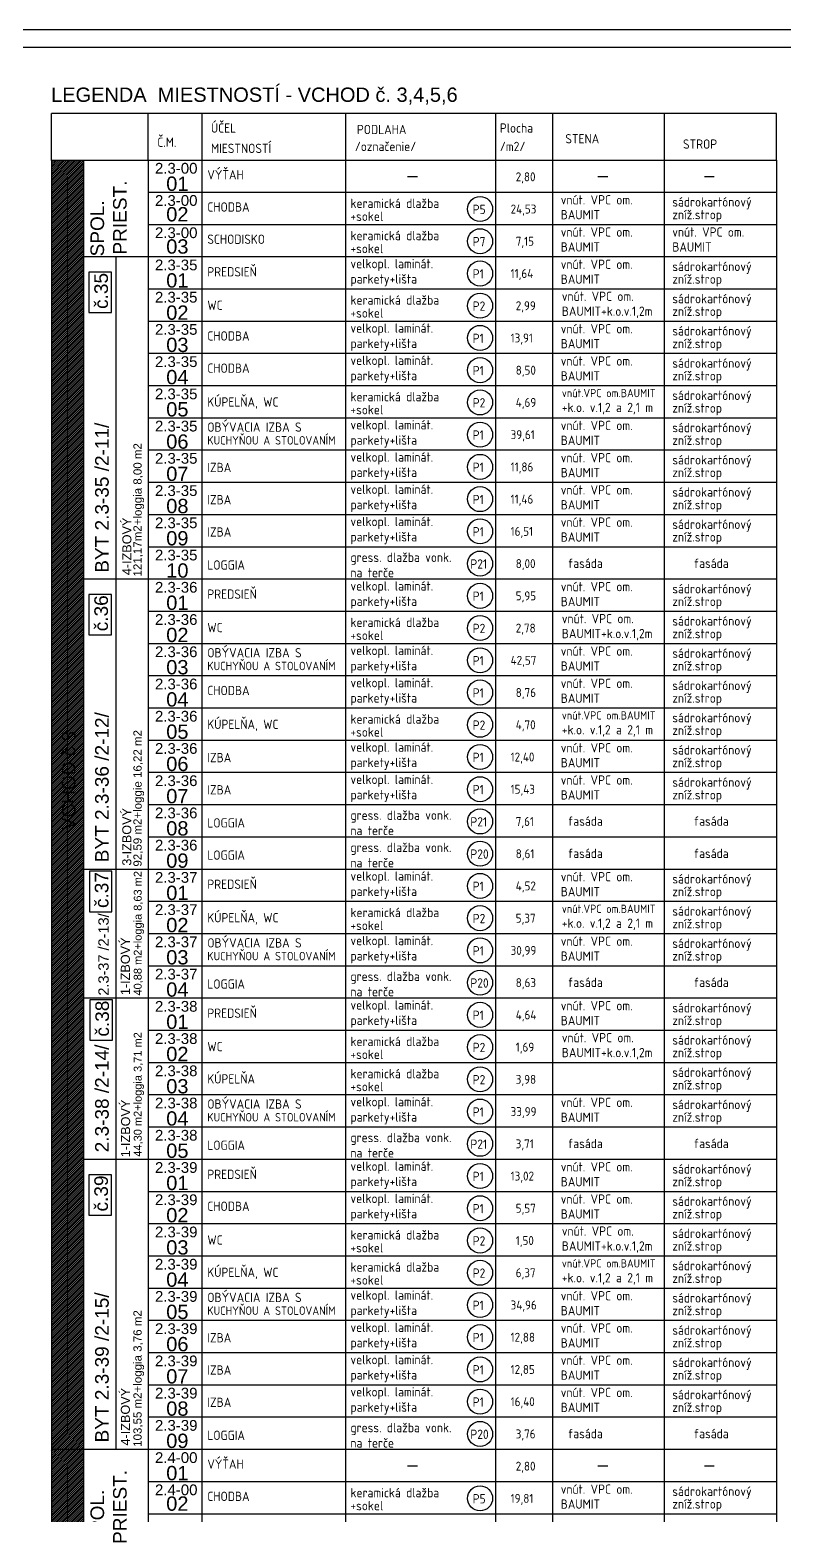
# Model space of a CAD drawing. Extents: x 4511820 to 5180432, y -1526536 to -944957.
# Drawn here: x 5159278 to 5169823, y -1216033 to -1195294 of the extents above; entities that cross this region are included whole.
import ezdxf

# ---------------------------------------------------------------- set-up
doc = ezdxf.new("R2010")
doc.units = 0
doc.header["$MEASUREMENT"] = 0
for name, color, linetype in [('MÚRY', 1, 'CONTINUOUS'), ('TENKÁ', 7, 'CONTINUOUS'), ('ŠRAFY', 82, 'CONTINUOUS')]:
    doc.layers.add(name, color=color, linetype=linetype)
doc.styles.add('ARIAL', font='arial.ttf')
doc.styles.add('Style-Arial', font='arial.ttf')
doc.styles.add('STYLE1', font='isocp.shx')
pattern_1 = [(45, (150, -3248.914), (-13.25825215, 13.25825215), [])]

msp = doc.modelspace()

# ---------------------------------------------------------------- hatches: boundary and pattern name
at = {"layer": 'ŠRAFY'}
h = msp.add_hatch(dxfattribs=at)
h.set_pattern_fill('ANSI31', color=41, scale=150)
h.set_pattern_definition(pattern_1)
h.paths.add_polyline_path([(5160032, -1197115.674), (5159582, -1197115.674), (5159582, -1215115.674), (5160032, -1215115.674)])
h.paths.add_polyline_path([(5159676.769, -1206516.228), (5159676.769, -1205048.07), (5159968.509, -1205048.07), (5159968.509, -1206516.228)], flags=24)
h = msp.add_hatch(dxfattribs=at)
h.set_pattern_fill('ANSI31', color=11, scale=150)
h.set_pattern_definition(pattern_1)
h.paths.add_polyline_path([(5159582, -1219615.674), (5159582, -1215115.674), (5160032, -1215115.674), (5160032, -1216465.674), (5160032, -1219615.674)])
h.paths.add_polyline_path([(5159676.769, -1218507.728), (5159676.769, -1217040.348), (5159968.379, -1217040.348), (5159968.379, -1218507.728)], flags=24)

# ---------------------------------------------------------------- linework, layer by layer
at = {"layer": 'MÚRY', "ltscale": 0.25}
for p, q in [((5169714.714, -1196465.674), (5159582, -1196465.674)), ((5159582, -1197115.674), (5159582, -1196465.674)), ((5160932, -1197115.674), (5160932, -1196465.674)), ((5169714.714, -1197115.674), (5169714.714, -1196465.674)), ((5159582, -1197115.674), (5169714.714, -1197115.674)), ((5169714.714, -1198465.674), (5160032, -1198465.674)), ((5169714.714, -1202965.674), (5160032, -1202965.674)), ((5169714.714, -1207015.674), (5160032, -1207015.674)), ((5169714.714, -1208815.674), (5160032, -1208815.674)), ((5169714.714, -1211065.674), (5160032, -1211065.674)), ((5169714.714, -1215115.674), (5159582, -1215115.674))]:
    msp.add_line(p, q, dxfattribs=at)
at = {"layer": 'TENKÁ', "color": 7}
for p, q in [((5180432, -1195293.831), (5091141, -1195293.831)), ((5180182, -1195543.831), (5091391, -1195543.831))]:
    msp.add_line(p, q, dxfattribs=at)
at = {"layer": 'TENKÁ', "linetype": 'Continuous'}
for p, q in [((5161682, -1196465.674), (5161682, -1219615.674)), ((5169714.714, -1197565.674), (5160932, -1197565.674)), ((5169714.714, -1198015.674), (5160932, -1198015.674)), ((5169714.714, -1215565.674), (5160932, -1215565.674)), ((5169714.714, -1216015.674), (5160932, -1216015.674))]:
    msp.add_line(p, q, dxfattribs=at)
at = {"layer": 'TENKÁ', "ltscale": 0.25}
for p, q in [((5163691.88, -1196465.674), (5163691.88, -1219615.674)), ((5165785.188, -1196465.674), (5165785.188, -1219615.674)), ((5166590.393, -1219615.674), (5166590.393, -1196465.674)), ((5168149.225, -1219615.674), (5168149.225, -1196465.674)), ((5159582, -1197115.674), (5159582, -1219615.674)), ((5160032, -1197115.674), (5160032, -1219615.674)), ((5160932, -1197115.674), (5160932, -1219615.674)), ((5169714.714, -1197115.674), (5169714.714, -1219615.674)), ((5160482, -1198465.674), (5160482, -1215115.674)), ((5169079.174, -1198915.674), (5160932, -1198915.674)), ((5169714.714, -1198915.674), (5160932, -1198915.674)), ((5169079.174, -1199365.674), (5160932, -1199365.674)), ((5169714.714, -1199365.674), (5160932, -1199365.674)), ((5169079.174, -1199815.674), (5160932, -1199815.674)), ((5169714.714, -1199815.674), (5160932, -1199815.674)), ((5169079.174, -1200265.674), (5160932, -1200265.674)), ((5169714.714, -1200265.674), (5160932, -1200265.674)), ((5169079.174, -1200715.674), (5160932, -1200715.674)), ((5169714.714, -1200715.674), (5160932, -1200715.674)), ((5169714.714, -1201165.674), (5160932, -1201165.674)), ((5169714.714, -1201615.674), (5160932, -1201615.674)), ((5169714.714, -1202065.674), (5160932, -1202065.674)), ((5169079.174, -1202515.674), (5160932, -1202515.674)), ((5169714.714, -1202515.674), (5160932, -1202515.674)), ((5169079.174, -1203415.674), (5160932, -1203415.674)), ((5169714.714, -1203415.674), (5160932, -1203415.674)), ((5169079.174, -1203865.674), (5160932, -1203865.674)), ((5169714.714, -1203865.674), (5160932, -1203865.674)), ((5169079.174, -1204315.674), (5160932, -1204315.674)), ((5169714.714, -1204315.674), (5160932, -1204315.674)), ((5169079.174, -1204765.674), (5160932, -1204765.674)), ((5169714.714, -1204765.674), (5160932, -1204765.674)), ((5169714.714, -1205215.674), (5160932, -1205215.674)), ((5169714.714, -1205665.674), (5160932, -1205665.674)), ((5169714.714, -1206115.674), (5160932, -1206115.674)), ((5169079.174, -1206565.674), (5160932, -1206565.674)), ((5169714.714, -1206565.674), (5160932, -1206565.674)), ((5169079.174, -1207465.674), (5160932, -1207465.674)), ((5169714.714, -1207465.674), (5160932, -1207465.674)), ((5169714.714, -1207915.674), (5160932, -1207915.674)), ((5169714.714, -1208365.674), (5160932, -1208365.674)), ((5169079.174, -1209265.674), (5160932, -1209265.674)), ((5169714.714, -1209265.674), (5160932, -1209265.674)), ((5169714.714, -1209715.674), (5160932, -1209715.674)), ((5169714.714, -1210165.674), (5160932, -1210165.674)), ((5169714.714, -1210615.674), (5160932, -1210615.674)), ((5169079.174, -1211515.674), (5160932, -1211515.674)), ((5169714.714, -1211515.674), (5160932, -1211515.674)), ((5169079.174, -1211965.674), (5160932, -1211965.674)), ((5169714.714, -1211965.674), (5160932, -1211965.674)), ((5169079.174, -1212415.674), (5160932, -1212415.674)), ((5169714.714, -1212415.674), (5160932, -1212415.674)), ((5169079.174, -1212865.674), (5160932, -1212865.674)), ((5169714.714, -1212865.674), (5160932, -1212865.674)), ((5169714.714, -1213315.674), (5160932, -1213315.674)), ((5169714.714, -1213765.674), (5160932, -1213765.674)), ((5169714.714, -1214215.674), (5160932, -1214215.674)), ((5169079.174, -1214665.674), (5160932, -1214665.674)), ((5169714.714, -1214665.674), (5160932, -1214665.674))]:
    msp.add_line(p, q, dxfattribs=at)
at = {"layer": 'TENKÁ'}
for p, q in [((5164559.714, -1197340.757), (5164697.214, -1197340.757)), ((5167218.714, -1197340.757), (5167356.214, -1197340.757)), ((5168705.714, -1197340.757), (5168843.214, -1197340.757)), ((5164559.714, -1215340.757), (5164697.214, -1215340.757)), ((5167218.714, -1215340.757), (5167356.214, -1215340.757)), ((5168705.714, -1215340.757), (5168843.214, -1215340.757))]:
    msp.add_line(p, q, dxfattribs=at)
for points in [[(5160421.214, -1198678.257), (5160105.214, -1198678.257), (5160105.214, -1199242.757), (5160421.214, -1199242.757)], [(5160421.214, -1203178.257), (5160105.214, -1203178.257), (5160105.214, -1203742.757), (5160421.214, -1203742.757)], [(5160428.214, -1207042.257), (5160112.214, -1207042.257), (5160112.214, -1207606.757), (5160428.214, -1207606.757)], [(5160435.714, -1208837.1), (5160119.714, -1208837.1), (5160119.714, -1209401.6), (5160435.714, -1209401.6)], [(5160421.214, -1211278.257), (5160105.214, -1211278.257), (5160105.214, -1211842.757), (5160421.214, -1211842.757)]]:
    msp.add_lwpolyline(points, close=True, dxfattribs=at)
at = {"layer": 'TENKÁ', "ltscale": 0.25}
for centre in [(5165571.714, -1197796.948), (5165571.714, -1198246.948), (5165571.714, -1198696.948), (5165571.714, -1199146.948), (5165571.714, -1199596.948), (5165571.714, -1200046.948), (5165571.714, -1200496.948), (5165571.714, -1200946.948), (5165571.714, -1201396.948), (5165571.714, -1201846.948), (5165571.714, -1202296.948), (5165571.714, -1202746.948), (5165571.714, -1203196.948), (5165571.714, -1203646.948), (5165571.714, -1204096.948), (5165571.714, -1204546.948), (5165571.714, -1204996.948), (5165571.714, -1205446.948), (5165571.714, -1205896.948), (5165571.714, -1206346.948), (5165571.714, -1206796.948), (5165571.714, -1207246.948), (5165571.714, -1207696.948), (5165571.714, -1208146.948), (5165571.714, -1208596.948), (5165571.714, -1209046.948), (5165571.714, -1209496.948), (5165571.714, -1209946.948), (5165571.714, -1210396.948), (5165571.714, -1210846.948), (5165571.714, -1211296.948), (5165571.714, -1211746.948), (5165571.714, -1212196.948), (5165571.714, -1212646.948), (5165571.714, -1213096.948), (5165571.714, -1213546.948), (5165571.714, -1213996.948), (5165571.714, -1214446.948), (5165571.714, -1214896.948), (5165571.714, -1215796.948)]:
    msp.add_circle(centre, 175, dxfattribs=at)

# ---------------------------------------------------------------- texts
at = {"layer": 'MÚRY', "color": 0, "ltscale": 0.25, "style": 'Style-Arial'}
msp.add_text('LEGENDA  MIESTNOSTÍ - VCHOD č. 3,4,5,6', height=200, dxfattribs=at).set_placement((5159577.203, -1196300.952))
at = {"layer": 'TENKÁ', "linetype": 'Continuous', "style": 'STYLE1'}
for s, height, p in [('ÚČEL ', 130, (5161811.135, -1196731.893)), ('PODLAHA', 130, (5163850.452, -1196751.912)), ('Plocha', 130, (5165848.09, -1196731.059)), ('Č.M.', 130, (5161061.135, -1196929.456)), ('MIESTNOSTÍ', 130, (5161811.135, -1197015.353)), ('/označenie/', 130, (5163820.958, -1196988.274)), ('/m2/', 130, (5165848.09, -1196988.274)), ('STENA', 130, (5166763.395, -1196881.204)), ('STROP', 130, (5168407.338, -1196955.319)), ('VÝŤAH', 130, (5161760.377, -1197383.871)), ('keramická dlažba', 130, (5163760.45, -1197783.081)), ('CHODBA', 130, (5161760.377, -1197833.871)), ('+sokel', 130, (5163760.45, -1197963.563)), ('keramická dlažba', 130, (5163760.45, -1198233.081)), ('SCHODISKO', 130, (5161760.377, -1198283.871)), ('+sokel', 130, (5163760.45, -1198413.563)), ('PREDSIEŇ', 130, (5161760.377, -1198738.548)), ('WC', 130, (5161760.377, -1199204.828)), ('CHODBA', 130, (5161760.377, -1199633.871)), ('CHODBA', 130, (5161760.377, -1200083.871)), ('KÚPELŇA, WC', 130, (5161760.377, -1200555.898)), ('OBÝVACIA IZBA S ', 130, (5161760.377, -1200906.626)), ('KUCHYŇOU A STOLOVANÍM', 118, (5161760.377, -1201085.626)), ('IZBA', 130, (5161760.377, -1201470.262)), ('IZBA', 130, (5161760.377, -1201920.262)), ('IZBA', 130, (5161760.377, -1202370.262)), ('LOGGIA', 130, (5161760.377, -1202831.626)), ('PREDSIEŇ', 130, (5161760.377, -1203238.548)), ('WC', 130, (5161760.377, -1203704.828)), ('OBÝVACIA IZBA S ', 130, (5161760.377, -1204056.626)), ('KUCHYŇOU A STOLOVANÍM', 118, (5161760.377, -1204235.626)), ('CHODBA', 130, (5161760.377, -1204583.871)), ('KÚPELŇA, WC', 130, (5161760.377, -1205055.898)), ('IZBA', 130, (5161760.377, -1205520.262)), ('IZBA', 130, (5161760.377, -1205970.262)), ('LOGGIA', 130, (5161760.377, -1206431.626)), ('LOGGIA', 130, (5161760.377, -1206881.626)), ('PREDSIEŇ', 130, (5161760.377, -1207288.548)), ('KÚPELŇA, WC', 130, (5161760.377, -1207755.898)), ('OBÝVACIA IZBA S ', 130, (5161760.377, -1208106.626)), ('KUCHYŇOU A STOLOVANÍM', 118, (5161760.377, -1208285.626)), ('LOGGIA', 130, (5161760.377, -1208681.626)), ('PREDSIEŇ', 130, (5161760.377, -1209088.548)), ('WC', 130, (5161760.377, -1209554.828)), ('KÚPELŇA', 130, (5161760.377, -1210005.898)), ('OBÝVACIA IZBA S ', 130, (5161760.377, -1210356.626)), ('KUCHYŇOU A STOLOVANÍM', 118, (5161760.377, -1210535.626)), ('LOGGIA', 130, (5161760.377, -1210931.626)), ('PREDSIEŇ', 130, (5161760.377, -1211338.548)), ('CHODBA', 130, (5161760.377, -1211783.871)), ('WC', 130, (5161760.377, -1212254.828)), ('KÚPELŇA, WC', 130, (5161760.377, -1212705.898)), ('OBÝVACIA IZBA S ', 130, (5161760.377, -1213056.626)), ('KUCHYŇOU A STOLOVANÍM', 118, (5161760.377, -1213235.626)), ('IZBA', 130, (5161760.377, -1213620.262)), ('IZBA', 130, (5161760.377, -1214070.262)), ('IZBA', 130, (5161760.377, -1214520.262)), ('LOGGIA', 130, (5161760.377, -1214981.626)), ('VÝŤAH', 130, (5161760.377, -1215383.871)), ('CHODBA', 130, (5161760.377, -1215833.871)), ('keramická dlažba', 130, (5163760.45, -1215783.081)), ('+sokel', 130, (5163760.45, -1215963.563))]:
    msp.add_text(s, height=height, dxfattribs=at).set_placement(p)
at = {"layer": 'TENKÁ', "lineweight": 40, "ltscale": 0.25, "style": 'ARIAL'}
for s, height, p in [('2.3-00', 150, (5161028.769, -1197302.944)), ('01', 200, (5161186.311, -1197543.444)), ('2.3-00', 150, (5161028.769, -1197752.944)), ('02', 200, (5161186.311, -1197969.944)), ('2.3-00', 150, (5161028.769, -1198202.944)), ('03', 200, (5161186.311, -1198419.944)), ('2.3-35', 150, (5161028.769, -1198652.944)), ('01', 200, (5161186.311, -1198893.444)), ('2.3-35', 150, (5161028.769, -1199102.944)), ('02', 200, (5161186.311, -1199343.444)), ('2.3-35', 150, (5161028.769, -1199552.944)), ('03', 200, (5161186.311, -1199793.444)), ('2.3-35', 150, (5161028.769, -1200002.944)), ('04', 200, (5161186.311, -1200243.444)), ('2.3-35', 150, (5161028.769, -1200452.944)), ('05', 200, (5161186.311, -1200693.444)), ('2.3-35', 150, (5161028.769, -1200902.944)), ('06', 200, (5161186.311, -1201143.444)), ('2.3-35', 150, (5161028.769, -1201352.944)), ('07', 200, (5161186.311, -1201593.444)), ('2.3-35', 150, (5161028.769, -1201802.944)), ('08', 200, (5161186.311, -1202043.444)), ('2.3-35', 150, (5161028.769, -1202252.944)), ('09', 200, (5161186.311, -1202493.444)), ('2.3-35', 150, (5161028.769, -1202702.944)), ('10', 200, (5161186.311, -1202943.444)), ('2.3-36', 150, (5161028.769, -1203152.944)), ('01', 200, (5161186.311, -1203393.444)), ('2.3-36', 150, (5161028.769, -1203602.944)), ('02', 200, (5161186.311, -1203843.444)), ('2.3-36', 150, (5161028.769, -1204052.944)), ('03', 200, (5161186.311, -1204293.444)), ('2.3-36', 150, (5161028.769, -1204502.944)), ('04', 200, (5161186.311, -1204743.444)), ('2.3-36', 150, (5161028.769, -1204952.944)), ('05', 200, (5161186.311, -1205193.444)), ('2.3-36', 150, (5161028.769, -1205402.944)), ('06', 200, (5161186.311, -1205643.444)), ('2.3-36', 150, (5161028.769, -1205852.944)), ('07', 200, (5161186.311, -1206093.444)), ('2.3-36', 150, (5161028.769, -1206302.944)), ('08', 200, (5161186.311, -1206543.444)), ('2.3-36', 150, (5161028.769, -1206752.944)), ('09', 200, (5161186.311, -1206993.444)), ('2.3-37', 150, (5161028.769, -1207202.944)), ('01', 200, (5161186.311, -1207443.444)), ('2.3-37', 150, (5161028.769, -1207652.944)), ('02', 200, (5161186.311, -1207893.444)), ('2.3-37', 150, (5161028.769, -1208102.944)), ('03', 200, (5161186.311, -1208343.444)), ('2.3-37', 150, (5161028.769, -1208552.944)), ('04', 200, (5161186.311, -1208793.444)), ('2.3-38', 150, (5161028.769, -1209002.944)), ('01', 200, (5161186.311, -1209243.444)), ('2.3-38', 150, (5161028.769, -1209452.944)), ('02', 200, (5161186.311, -1209693.444)), ('2.3-38', 150, (5161028.769, -1209902.944)), ('03', 200, (5161186.311, -1210143.444)), ('2.3-38', 150, (5161028.769, -1210352.944)), ('04', 200, (5161186.311, -1210593.444)), ('2.3-38', 150, (5161028.769, -1210802.944)), ('05', 200, (5161186.311, -1211043.444)), ('2.3-39', 150, (5161028.769, -1211252.944)), ('01', 200, (5161186.311, -1211493.444)), ('2.3-39', 150, (5161028.769, -1211702.944)), ('02', 200, (5161186.311, -1211943.444)), ('2.3-39', 150, (5161028.769, -1212152.944)), ('03', 200, (5161186.311, -1212393.444)), ('2.3-39', 150, (5161028.769, -1212602.944)), ('04', 200, (5161186.311, -1212843.444)), ('2.3-39', 150, (5161028.769, -1213052.944)), ('05', 200, (5161186.311, -1213293.444)), ('2.3-39', 150, (5161028.769, -1213502.944)), ('06', 200, (5161186.311, -1213743.444)), ('2.3-39', 150, (5161028.769, -1213952.944)), ('07', 200, (5161186.311, -1214193.444)), ('2.3-39', 150, (5161028.769, -1214402.944)), ('08', 200, (5161186.311, -1214643.444)), ('2.3-39', 150, (5161028.769, -1214852.944)), ('09', 200, (5161186.311, -1215093.444)), ('2.4-00', 150, (5161028.769, -1215302.944)), ('01', 200, (5161186.311, -1215543.444)), ('2.4-00', 150, (5161028.769, -1215752.944)), ('02', 200, (5161186.311, -1215969.944))]:
    msp.add_text(s, height=height, dxfattribs=at).set_placement(p)
at = {"layer": 'TENKÁ', "ltscale": 0.25, "style": 'Style-Arial'}
for s, height, p in [('PRIEST.', 190, (5160633.323, -1198432.747)), ('SPOL.', 190, (5160317.375, -1198457.964)), ('č.35', 190, (5160371.32, -1199191.282)), ('BYT 2.3-35 /2-11/', 190, (5160382.353, -1202874.548)), ('121,17m2+loggia 8,00 m2', 115, (5160842.43, -1202927.103)), ('4-IZBOVÝ ', 126.36, (5160699.43, -1202909.103)), ('č.36', 190, (5160371.32, -1203691.282)), ('BYT 2.3-36 /2-12/', 190, (5160382.353, -1206916.048)), ('VCHOD č.3', 190, (5159917.639, -1206469.895)), ('92,59 m2+loggie 16,22 m2', 115, (5160842.43, -1206977.103)), ('3-IZBOVÝ ', 126.36, (5160698.43, -1206964.103)), ('č.37', 190, (5160378.32, -1207555.282)), ('40,88 m2+loggia 8,63 m2', 110, (5160842.43, -1208777.103)), ('2.3-37 /2-13/', 145, (5160382.353, -1208778.548)), ('1-IZBOVÝ ', 126.36, (5160677.93, -1208771.103)), ('č.38', 190, (5160385.82, -1209350.126)), ('44,30 m2+loggia 3,71 m2', 110, (5160842.43, -1211027.103)), ('2.3-38 /2-14/', 190, (5160382.353, -1210966.048)), ('1-IZBOVÝ ', 126.36, (5160681.43, -1211035.103)), ('č.39', 190, (5160371.32, -1211791.282)), ('BYT 2.3-39 /2-15/', 190, (5160382.353, -1215016.048)), ('103,55 m2+loggia 3,76 m2', 115, (5160842.43, -1215077.103)), ('4-IZBOVÝ ', 126.36, (5160678.43, -1215059.103)), ('PRIEST.', 190, (5160633.323, -1216432.747)), ('SPOL.', 190, (5160317.375, -1216457.964))]:
    msp.add_text(s, height=height, rotation=90, dxfattribs=at).set_placement(p)
at = {"layer": 'TENKÁ', "ltscale": 0.25, "style": 'STYLE1'}
for s, height, p in [(' 2,80', 125, (5165998.607, -1197409.958)), ('vnút. VPC om.', 130, (5166699.107, -1197733.458)), ('sádrokartónový', 130, (5168257.939, -1197763.336)), ('P5', 130, (5165468.95, -1197867.205)), ('24,53', 125, (5165998.607, -1197859.958)), ('BAUMIT', 130, (5166699.107, -1197941.566)), ('zníž.strop', 130, (5168257.939, -1197940.046)), ('vnút. VPC om.', 130, (5166699.107, -1198183.458)), ('vnút. VPC om.', 130, (5168257.939, -1198183.458)), ('P7', 130, (5165468.95, -1198317.205)), (' 7,15', 125, (5165998.607, -1198309.958)), ('BAUMIT', 130, (5166699.107, -1198391.566)), ('BAUMIT', 130, (5168257.939, -1198391.566)), ('velkopl. laminát.', 130, (5163760.45, -1198624.549)), ('vnút. VPC om.', 130, (5166699.107, -1198633.458)), ('parkety+lišta', 130, (5163760.45, -1198838.205)), ('P1', 130, (5165468.95, -1198767.205)), ('11,64', 125, (5165998.607, -1198759.958)), ('BAUMIT', 130, (5166699.107, -1198841.566)), ('sádrokartónový', 130, (5168257.939, -1198663.336)), ('zníž.strop', 130, (5168257.939, -1198840.046)), ('keramická dlažba', 130, (5163760.45, -1199133.081)), ('P2', 130, (5165468.95, -1199217.205)), (' 2,99', 125, (5165998.607, -1199209.958)), ('vnút. VPC om.', 130, (5166714.141, -1199080.395)), ('sádrokartónový', 130, (5168257.939, -1199113.336)), ('+sokel', 130, (5163760.45, -1199313.563)), ('BAUMIT+k.o.v.1,2m', 130, (5166714.141, -1199288.503)), ('zníž.strop', 130, (5168257.939, -1199290.046)), ('velkopl. laminát.', 130, (5163760.45, -1199524.549)), ('P1', 130, (5165468.95, -1199667.205)), ('13,91', 125, (5165998.607, -1199659.958)), ('vnút. VPC om.', 130, (5166699.107, -1199533.458)), ('sádrokartónový', 130, (5168257.939, -1199563.336)), ('parkety+lišta', 130, (5163760.45, -1199738.205)), ('BAUMIT', 130, (5166699.107, -1199741.566)), ('zníž.strop', 130, (5168257.939, -1199740.046)), ('velkopl. laminát.', 130, (5163760.45, -1199974.549)), ('vnút. VPC om.', 130, (5166699.107, -1199983.458)), ('sádrokartónový', 130, (5168257.939, -1200013.336)), ('parkety+lišta', 130, (5163760.45, -1200188.205)), ('P1', 130, (5165468.95, -1200117.205)), (' 8,50', 125, (5165998.607, -1200109.958)), ('BAUMIT', 130, (5166699.107, -1200191.566)), ('zníž.strop', 130, (5168257.939, -1200190.046)), ('keramická dlažba', 130, (5163760.45, -1200483.081)), ('vnút.VPC om.BAUMIT', 115, (5166714.141, -1200424.088)), ('sádrokartónový', 130, (5168257.939, -1200463.336)), ('+sokel', 130, (5163760.45, -1200663.563)), ('P2', 130, (5165468.95, -1200567.205)), (' 4,69', 125, (5165998.607, -1200559.958)), ('+k.o. v.1,2 a 2,1 m', 130, (5166714.141, -1200632.196)), ('zníž.strop', 130, (5168257.939, -1200640.046)), ('velkopl. laminát.', 130, (5163760.45, -1200874.549)), ('vnút. VPC om.', 130, (5166699.107, -1200883.458)), ('sádrokartónový', 130, (5168257.939, -1200913.336)), ('parkety+lišta', 130, (5163760.45, -1201088.205)), ('P1', 130, (5165468.95, -1201017.205)), ('39,61', 125, (5165998.607, -1201009.958)), ('BAUMIT', 130, (5166699.107, -1201091.566)), ('zníž.strop', 130, (5168257.939, -1201090.046)), ('velkopl. laminát.', 130, (5163760.45, -1201324.549)), ('vnút. VPC om.', 130, (5166699.107, -1201333.458)), ('parkety+lišta', 130, (5163760.45, -1201538.205)), ('P1', 130, (5165468.95, -1201467.205)), ('11,86', 125, (5165998.607, -1201459.958)), ('BAUMIT', 130, (5166699.107, -1201541.566)), ('sádrokartónový', 130, (5168257.939, -1201363.336)), ('zníž.strop', 130, (5168257.939, -1201540.046)), ('velkopl. laminát.', 130, (5163760.45, -1201774.549)), ('P1', 130, (5165468.95, -1201917.205)), ('11,46', 125, (5165998.607, -1201909.958)), ('vnút. VPC om.', 130, (5166699.107, -1201783.458)), ('sádrokartónový', 130, (5168257.939, -1201813.336)), ('parkety+lišta', 130, (5163760.45, -1201988.205)), ('BAUMIT', 130, (5166699.107, -1201991.566)), ('zníž.strop', 130, (5168257.939, -1201990.046)), ('velkopl. laminát.', 130, (5163760.45, -1202224.549)), ('P1', 130, (5165468.95, -1202367.205)), ('16,51', 125, (5165998.607, -1202359.958)), ('vnút. VPC om.', 130, (5166699.107, -1202233.458)), ('sádrokartónový', 130, (5168257.939, -1202263.336)), ('parkety+lišta', 130, (5163760.45, -1202438.205)), ('BAUMIT', 130, (5166699.107, -1202441.566)), ('zníž.strop', 130, (5168257.939, -1202440.046)), ('gress. dlažba vonk.', 130, (5163760.45, -1202724.549)), ('fasáda', 130, (5166799.107, -1202807.723)), ('fasáda', 130, (5168557.939, -1202807.723)), ('na terče', 130, (5163760.45, -1202938.205)), ('P21', 130, (5165435.95, -1202817.205)), (' 8,00', 125, (5165998.607, -1202809.958)), ('velkopl. laminát.', 130, (5163760.45, -1203124.549)), ('vnút. VPC om.', 130, (5166699.107, -1203133.458)), ('sádrokartónový', 130, (5168257.939, -1203163.336)), ('parkety+lišta', 130, (5163760.45, -1203338.205)), ('P1', 130, (5165468.95, -1203267.205)), (' 5,95', 125, (5165998.607, -1203259.958)), ('BAUMIT', 130, (5166699.107, -1203341.566)), ('zníž.strop', 130, (5168257.939, -1203340.046)), ('keramická dlažba', 130, (5163760.45, -1203633.081)), ('vnút. VPC om.', 130, (5166714.141, -1203580.395)), ('sádrokartónový', 130, (5168257.939, -1203613.336)), ('+sokel', 130, (5163760.45, -1203813.563)), ('P2', 130, (5165468.95, -1203717.205)), (' 2,78', 125, (5165998.607, -1203709.958)), ('BAUMIT+k.o.v.1,2m', 130, (5166714.141, -1203788.503)), ('zníž.strop', 130, (5168257.939, -1203790.046)), ('velkopl. laminát.', 130, (5163760.45, -1204024.549)), ('vnút. VPC om.', 130, (5166699.107, -1204033.458)), ('parkety+lišta', 130, (5163760.45, -1204238.205)), ('P1', 130, (5165468.95, -1204167.205)), ('42,57', 125, (5165998.607, -1204159.958)), ('BAUMIT', 130, (5166699.107, -1204241.566)), ('sádrokartónový', 130, (5168257.939, -1204063.336)), ('zníž.strop', 130, (5168257.939, -1204240.046)), ('velkopl. laminát.', 130, (5163760.45, -1204474.549)), ('P1', 130, (5165468.95, -1204617.205)), (' 8,76', 125, (5165998.607, -1204609.958)), ('vnút. VPC om.', 130, (5166699.107, -1204483.458)), ('sádrokartónový', 130, (5168257.939, -1204513.336)), ('parkety+lišta', 130, (5163760.45, -1204688.205)), ('BAUMIT', 130, (5166699.107, -1204691.566)), ('zníž.strop', 130, (5168257.939, -1204690.046)), ('keramická dlažba', 130, (5163760.45, -1204983.081)), ('P2', 130, (5165468.95, -1205067.205)), (' 4,70', 125, (5165998.607, -1205059.958)), ('vnút.VPC om.BAUMIT', 115, (5166714.141, -1204924.088)), ('sádrokartónový', 130, (5168257.939, -1204963.336)), ('+sokel', 130, (5163760.45, -1205163.563)), ('+k.o. v.1,2 a 2,1 m', 130, (5166714.141, -1205132.196)), ('zníž.strop', 130, (5168257.939, -1205140.046)), ('velkopl. laminát.', 130, (5163760.45, -1205374.549)), ('vnút. VPC om.', 130, (5166699.107, -1205383.458)), ('sádrokartónový', 130, (5168257.939, -1205413.336)), ('parkety+lišta', 130, (5163760.45, -1205588.205)), ('P1', 130, (5165468.95, -1205517.205)), ('12,40', 125, (5165998.607, -1205509.958)), ('BAUMIT', 130, (5166699.107, -1205591.566)), ('zníž.strop', 130, (5168257.939, -1205590.046)), ('velkopl. laminát.', 130, (5163760.45, -1205824.549)), ('vnút. VPC om.', 130, (5166699.107, -1205833.458)), ('sádrokartónový', 130, (5168257.939, -1205863.336)), ('parkety+lišta', 130, (5163760.45, -1206038.205)), ('P1', 130, (5165468.95, -1205967.205)), ('15,43', 125, (5165998.607, -1205959.958)), ('BAUMIT', 130, (5166699.107, -1206041.566)), ('zníž.strop', 130, (5168257.939, -1206040.046)), ('gress. dlažba vonk.', 130, (5163760.45, -1206324.549)), ('na terče', 130, (5163760.45, -1206538.205)), ('P21', 130, (5165435.95, -1206417.205)), (' 7,61', 125, (5165998.607, -1206409.958)), ('fasáda', 130, (5166799.107, -1206407.723)), ('fasáda', 130, (5168557.939, -1206407.723)), ('gress. dlažba vonk.', 130, (5163760.45, -1206774.549)), ('P20', 130, (5165435.95, -1206867.205)), (' 8,61', 125, (5165998.607, -1206859.958)), ('fasáda', 130, (5166799.107, -1206857.723)), ('fasáda', 130, (5168557.939, -1206857.723)), ('na terče', 130, (5163760.45, -1206988.205)), ('velkopl. laminát.', 130, (5163760.45, -1207174.549)), ('P1', 130, (5165468.95, -1207317.205)), (' 4,52', 125, (5165998.607, -1207309.958)), ('vnút. VPC om.', 130, (5166699.107, -1207183.458)), ('sádrokartónový', 130, (5168257.939, -1207213.336)), ('parkety+lišta', 130, (5163760.45, -1207388.205)), ('BAUMIT', 130, (5166699.107, -1207391.566)), ('zníž.strop', 130, (5168257.939, -1207390.046)), ('keramická dlažba', 130, (5163760.45, -1207683.081)), ('P2', 130, (5165468.95, -1207767.205)), (' 5,37', 125, (5165998.607, -1207759.958)), ('vnút.VPC om.BAUMIT', 115, (5166714.141, -1207624.088)), ('sádrokartónový', 130, (5168257.939, -1207663.336)), ('+sokel', 130, (5163760.45, -1207863.563)), ('+k.o. v.1,2 a 2,1 m', 130, (5166714.141, -1207832.196)), ('zníž.strop', 130, (5168257.939, -1207840.046)), ('velkopl. laminát.', 130, (5163760.45, -1208074.549)), ('vnút. VPC om.', 130, (5166699.107, -1208083.458)), ('sádrokartónový', 130, (5168257.939, -1208113.336)), ('parkety+lišta', 130, (5163760.45, -1208288.205)), ('P1', 130, (5165468.95, -1208217.205)), ('30,99', 125, (5165998.607, -1208209.958)), ('BAUMIT', 130, (5166699.107, -1208291.566)), ('zníž.strop', 130, (5168257.939, -1208290.046)), ('gress. dlažba vonk.', 130, (5163760.45, -1208574.549)), ('na terče', 130, (5163760.45, -1208788.205)), ('P20', 130, (5165435.95, -1208667.205)), (' 8,63', 125, (5165998.607, -1208659.958)), ('fasáda', 130, (5166799.107, -1208657.723)), ('fasáda', 130, (5168557.939, -1208657.723)), ('velkopl. laminát.', 130, (5163760.45, -1208974.549)), ('vnút. VPC om.', 130, (5166699.107, -1208983.458)), ('sádrokartónový', 130, (5168257.939, -1209013.336)), ('parkety+lišta', 130, (5163760.45, -1209188.205)), ('P1', 130, (5165468.95, -1209117.205)), (' 4,64', 125, (5165998.607, -1209109.958)), ('BAUMIT', 130, (5166699.107, -1209191.566)), ('zníž.strop', 130, (5168257.939, -1209190.046)), ('vnút. VPC om.', 130, (5166714.141, -1209430.395)), ('keramická dlažba', 130, (5163760.45, -1209483.081)), ('P2', 130, (5165468.95, -1209567.205)), (' 1,69', 125, (5165998.607, -1209559.958)), ('BAUMIT+k.o.v.1,2m', 130, (5166714.141, -1209638.503)), ('sádrokartónový', 130, (5168257.939, -1209463.336)), ('zníž.strop', 130, (5168257.939, -1209640.046)), ('+sokel', 130, (5163760.45, -1209663.563)), ('keramická dlažba', 130, (5163760.45, -1209933.081)), ('P2', 130, (5165468.95, -1210017.205)), (' 3,98', 125, (5165998.607, -1210009.958)), ('sádrokartónový', 130, (5168257.939, -1209913.336)), ('+sokel', 130, (5163760.45, -1210113.563)), ('zníž.strop', 130, (5168257.939, -1210090.046)), ('velkopl. laminát.', 130, (5163760.45, -1210324.549)), ('P1', 130, (5165468.95, -1210467.205)), ('33,99', 125, (5165998.607, -1210459.958)), ('vnút. VPC om.', 130, (5166699.107, -1210333.458)), ('sádrokartónový', 130, (5168257.939, -1210363.336)), ('parkety+lišta', 130, (5163760.45, -1210538.205)), ('BAUMIT', 130, (5166699.107, -1210541.566)), ('zníž.strop', 130, (5168257.939, -1210540.046)), ('gress. dlažba vonk.', 130, (5163760.45, -1210824.549)), ('na terče', 130, (5163760.45, -1211038.205)), ('P21', 130, (5165435.95, -1210917.205)), (' 3,71', 125, (5165998.607, -1210909.958)), ('fasáda', 130, (5166799.107, -1210907.723)), ('fasáda', 130, (5168557.939, -1210907.723)), ('velkopl. laminát.', 130, (5163760.45, -1211224.549)), ('vnút. VPC om.', 130, (5166699.107, -1211233.458)), ('sádrokartónový', 130, (5168257.939, -1211263.336)), ('parkety+lišta', 130, (5163760.45, -1211438.205)), ('P1', 130, (5165468.95, -1211367.205)), ('13,02', 125, (5165998.607, -1211359.958)), ('BAUMIT', 130, (5166699.107, -1211441.566)), ('zníž.strop', 130, (5168257.939, -1211440.046)), ('velkopl. laminát.', 130, (5163760.45, -1211674.549)), ('vnút. VPC om.', 130, (5166699.107, -1211683.458)), ('sádrokartónový', 130, (5168257.939, -1211713.336)), ('parkety+lišta', 130, (5163760.45, -1211888.205)), ('P1', 130, (5165468.95, -1211817.205)), (' 5,57', 125, (5165998.607, -1211809.958)), ('BAUMIT', 130, (5166699.107, -1211891.566)), ('zníž.strop', 130, (5168257.939, -1211890.046)), ('vnút. VPC om.', 130, (5166714.141, -1212130.395)), ('keramická dlažba', 130, (5163760.45, -1212183.081)), ('P2', 130, (5165468.95, -1212267.205)), (' 1,50', 125, (5165998.607, -1212259.958)), ('BAUMIT+k.o.v.1,2m', 130, (5166714.141, -1212338.503)), ('sádrokartónový', 130, (5168257.939, -1212163.336)), ('zníž.strop', 130, (5168257.939, -1212340.046)), ('+sokel', 130, (5163760.45, -1212363.563)), ('keramická dlažba', 130, (5163760.45, -1212633.081)), ('P2', 130, (5165468.95, -1212717.205)), (' 6,37', 125, (5165998.607, -1212709.958)), ('vnút.VPC om.BAUMIT', 115, (5166714.141, -1212574.088)), ('sádrokartónový', 130, (5168257.939, -1212613.336)), ('+sokel', 130, (5163760.45, -1212813.563)), ('+k.o. v.1,2 a 2,1 m', 130, (5166714.141, -1212782.196)), ('zníž.strop', 130, (5168257.939, -1212790.046)), ('velkopl. laminát.', 130, (5163760.45, -1213024.549)), ('P1', 130, (5165468.95, -1213167.205)), ('34,96', 125, (5165998.607, -1213159.958)), ('vnút. VPC om.', 130, (5166699.107, -1213033.458)), ('sádrokartónový', 130, (5168257.939, -1213063.336)), ('parkety+lišta', 130, (5163760.45, -1213238.205)), ('BAUMIT', 130, (5166699.107, -1213241.566)), ('zníž.strop', 130, (5168257.939, -1213240.046)), ('velkopl. laminát.', 130, (5163760.45, -1213474.549)), ('vnút. VPC om.', 130, (5166699.107, -1213483.458)), ('sádrokartónový', 130, (5168257.939, -1213513.336)), ('parkety+lišta', 130, (5163760.45, -1213688.205)), ('P1', 130, (5165468.95, -1213617.205)), ('12,88', 125, (5165998.607, -1213609.958)), ('BAUMIT', 130, (5166699.107, -1213691.566)), ('zníž.strop', 130, (5168257.939, -1213690.046)), ('velkopl. laminát.', 130, (5163760.45, -1213924.549)), ('vnút. VPC om.', 130, (5166699.107, -1213933.458)), ('sádrokartónový', 130, (5168257.939, -1213963.336)), ('parkety+lišta', 130, (5163760.45, -1214138.205)), ('P1', 130, (5165468.95, -1214067.205)), ('12,85', 125, (5165998.607, -1214059.958)), ('BAUMIT', 130, (5166699.107, -1214141.566)), ('zníž.strop', 130, (5168257.939, -1214140.046)), ('velkopl. laminát.', 130, (5163760.45, -1214374.549)), ('vnút. VPC om.', 130, (5166699.107, -1214383.458)), ('sádrokartónový', 130, (5168257.939, -1214413.336)), ('parkety+lišta', 130, (5163760.45, -1214588.205)), ('P1', 130, (5165468.95, -1214517.205)), ('16,40', 125, (5165998.607, -1214509.958)), ('BAUMIT', 130, (5166699.107, -1214591.566)), ('zníž.strop', 130, (5168257.939, -1214590.046)), ('gress. dlažba vonk.', 130, (5163760.45, -1214874.549)), ('P20', 130, (5165435.95, -1214967.205)), (' 3,76', 125, (5165998.607, -1214959.958)), ('fasáda', 130, (5166799.107, -1214957.723)), ('fasáda', 130, (5168557.939, -1214957.723)), ('na terče', 130, (5163760.45, -1215088.205)), (' 2,80', 125, (5165998.607, -1215409.958)), ('P5', 130, (5165468.95, -1215867.205)), ('19,81', 125, (5165998.607, -1215859.958)), ('vnút. VPC om.', 130, (5166699.107, -1215733.458)), ('sádrokartónový', 130, (5168257.939, -1215763.336)), ('BAUMIT', 130, (5166699.107, -1215941.566)), ('zníž.strop', 130, (5168257.939, -1215940.046))]:
    msp.add_text(s, height=height, dxfattribs=at).set_placement(p)

doc.saveas('drawing.dxf')
